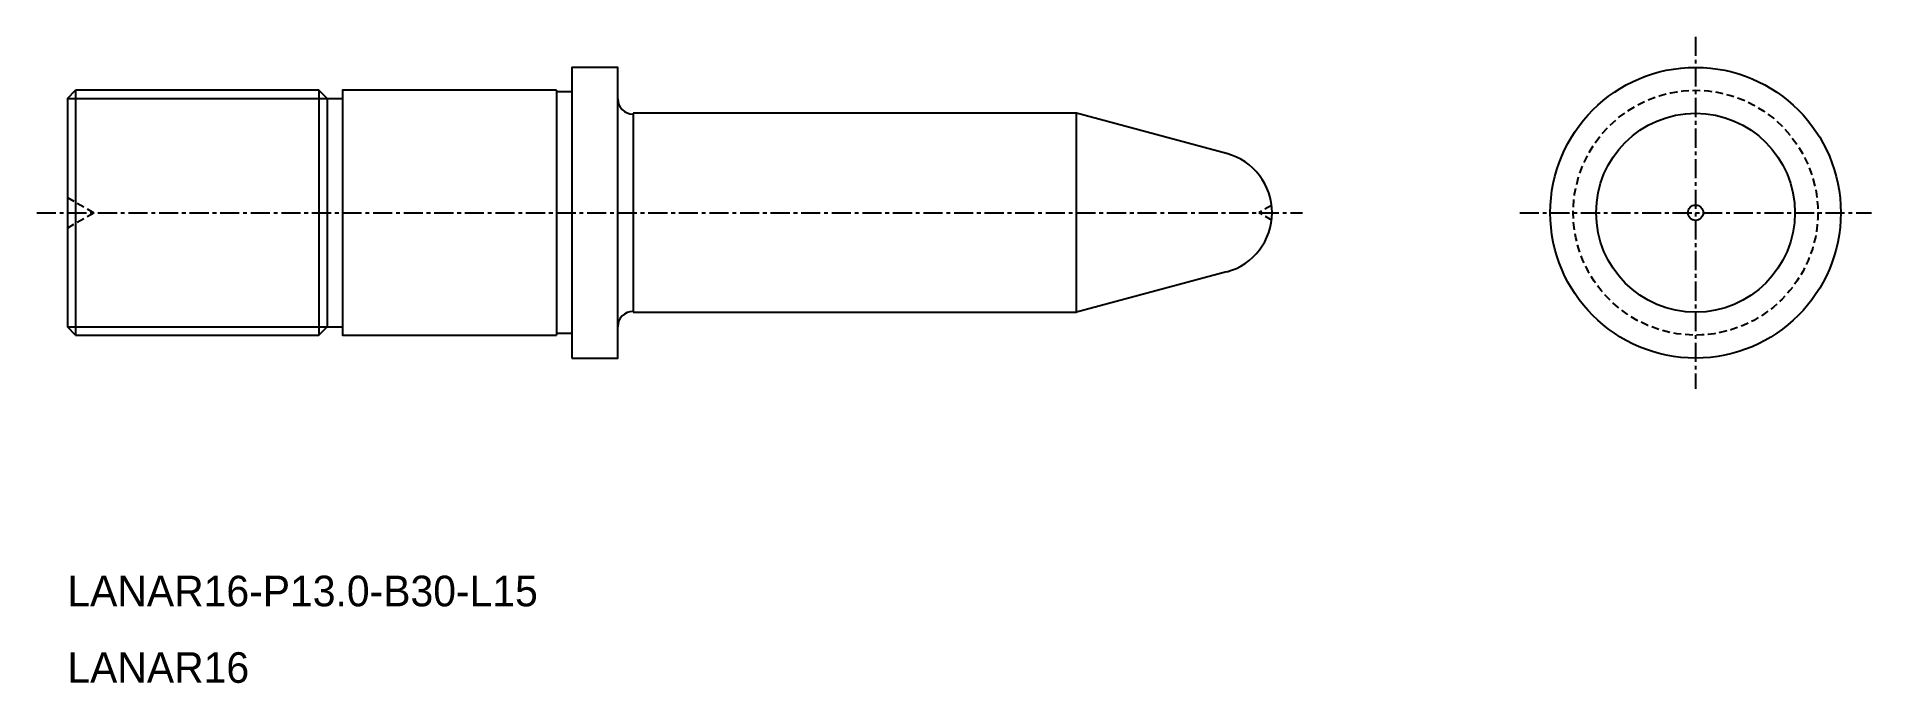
# Model space of a CAD drawing. Extents: x -1388 to -1268, y -827 to -785.
import ezdxf

# ---------------------------------------------------------------- set-up
doc = ezdxf.new("R2010")
doc.units = 0
doc.linetypes.add('CENTER', pattern=[2, 1.25, -0.25, 0.25, -0.25])
doc.linetypes.add('DASHED', pattern=[0.75, 0.5, -0.25])
doc.layers.get('0').update_dxf_attribs({"linetype": 'CONTINUOUS'})
doc.layers.add('CENTER', color=1, linetype='CENTER')

msp = doc.modelspace()

# ---------------------------------------------------------------- linework, layer by layer
at = {"color": 7, "linetype": 'CONTINUOUS'}
for p, q in [((-1386.39, -789.2), (-1385.85, -788.66)), ((-1386.39, -789.2), (-1386.39, -804.12)), ((-1369.94, -788.66), (-1385.85, -788.66)), ((-1385.85, -788.66), (-1385.85, -804.66)), ((-1369.39, -789.2), (-1369.94, -788.66)), ((-1369.94, -788.66), (-1369.94, -804.66)), ((-1369.39, -789.2), (-1369.39, -804.12)), ((-1369.39, -789.2), (-1368.39, -789.2)), ((-1354.39, -788.66), (-1354.39, -804.66)), ((-1349.39, -790.16), (-1349.39, -803.16)), ((-1320.39, -790.16), (-1349.39, -790.16)), ((-1310.56, -792.8), (-1320.39, -790.16)), ((-1320.39, -803.16), (-1320.39, -790.16)), ((-1310.56, -800.52), (-1320.39, -803.16)), ((-1349.39, -803.16), (-1320.39, -803.16)), ((-1385.85, -804.66), (-1386.39, -804.12)), ((-1385.85, -804.66), (-1369.94, -804.66)), ((-1369.94, -804.66), (-1369.39, -804.12)), ((-1369.39, -804.12), (-1368.39, -804.12))]:
    msp.add_line(p, q, dxfattribs=at)
at = {"color": 3, "linetype": 'CONTINUOUS'}
for p, q in [((-1386.39, -789.2), (-1369.39, -789.2)), ((-1386.39, -804.12), (-1369.39, -804.12))]:
    msp.add_line(p, q, dxfattribs=at)
at = {"color": 3, "linetype": 'DASHED'}
for p, q in [((-1386.39, -795.66), (-1384.66, -796.66)), ((-1386.39, -797.66), (-1384.66, -796.66)), ((-1307.62, -796.18), (-1308.46, -796.66)), ((-1307.59, -797.16), (-1308.46, -796.66))]:
    msp.add_line(p, q, dxfattribs=at)
at = {"color": 7, "linetype": 'CONTINUOUS'}
msp.add_lwpolyline([(-1353.39, -806.16), (-1350.39, -806.16), (-1350.39, -787.16), (-1353.39, -787.16)], close=True, dxfattribs=at)
for points in [[(-1354.39, -788.66), (-1368.39, -788.66), (-1368.39, -804.66), (-1354.39, -804.66)], [(-1353.39, -788.76), (-1354.39, -788.76)], [(-1353.39, -804.56), (-1354.39, -804.56)]]:
    msp.add_lwpolyline(points, dxfattribs=at)
for radius in [9.5, 6.5, 0.5]:
    msp.add_circle((-1279.89, -796.66), radius, dxfattribs=at)
at = {"color": 3, "linetype": 'DASHED'}
msp.add_circle((-1279.89, -796.66), 8, dxfattribs=at)
at = {"color": 7}
for centre, start, end in [((-1349.39, -789.21), 180, 270), ((-1349.39, -804.11), 90, 180)]:
    msp.add_arc(centre, 1, start, end, dxfattribs=at)
at = {"color": 7, "linetype": 'CONTINUOUS'}
msp.add_arc((-1311.59, -796.66), 4, 285, 75, dxfattribs=at)
at = {"layer": 'CENTER', "color": 1, "linetype": 'CENTER'}
for p, q in [((-1279.89, -785.16), (-1279.89, -808.16)), ((-1388.39, -796.66), (-1305.59, -796.66)), ((-1291.39, -796.66), (-1268.39, -796.66))]:
    msp.add_line(p, q, dxfattribs=at)

# ---------------------------------------------------------------- texts
at = {"color": 7, "linetype": 'CONTINUOUS'}
for s, p in [('LANAR16-P13.0-B30-L15', (-1386.39, -822.38)), ('LANAR16', (-1386.39, -827.38))]:
    msp.add_text(s, height=2, dxfattribs=at).set_placement(p)

doc.saveas('drawing.dxf')
